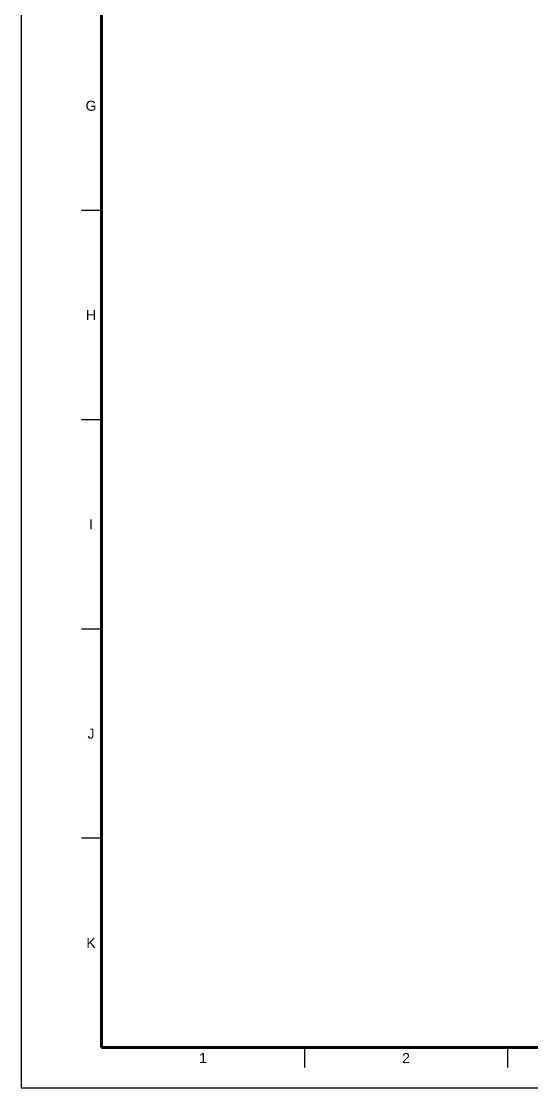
# Model space of a CAD drawing. Header units: millimetres. Extents: x 0 to 841, y 0 to 594.
# Drawn here: x 0 to 127.4, y 0 to 265.9 of the extents above; entities that cross this region are included whole.
import ezdxf
from ezdxf.enums import TextEntityAlignment as Align

# ---------------------------------------------------------------- set-up
doc = ezdxf.new("R2010")
doc.units = ezdxf.units.MM
for name, color, linetype, lineweight in [('FINA', 7, 'CONTINUOUS', 25), ('MARCO', 7, 'CONTINUOUS', 70), ('TXT', 7, 'CONTINUOUS', 25)]:
    doc.layers.add(name, color=color, linetype=linetype, lineweight=lineweight)
doc.styles.add('STD', font='LiberationSans-Regular.ttf')

msp = doc.modelspace()

# ---------------------------------------------------------------- linework, layer by layer
at = {"layer": 'FINA'}
for p, q in [((20, 218.73), (15, 218.73)), ((20, 166.55), (15, 166.55)), ((20, 114.36), (15, 114.36)), ((20, 62.18), (15, 62.18)), ((70.69, 10), (70.69, 5)), ((121.38, 10), (121.38, 5))]:
    msp.add_line(p, q, dxfattribs=at)
msp.add_lwpolyline([(0, 0), (841, 0), (841, 594), (0, 594)], close=True, dxfattribs=at)
at = {"layer": 'MARCO'}
msp.add_lwpolyline([(20, 10), (831, 10), (831, 584), (20, 584)], close=True, dxfattribs=at)

# ---------------------------------------------------------------- texts
at = {"layer": 'TXT', "style": 'STD'}
for s, p in [('G', (17.4, 244.82)), ('H', (17.4, 192.64)), ('I', (17.4, 140.45)), ('J', (17.4, 88.27)), ('K', (17.4, 36.09)), ('1', (45.34, 7.4)), ('2', (96.03, 7.4))]:
    msp.add_text(s, height=2.5, dxfattribs=at).set_placement(p, align=Align.MIDDLE_CENTER)

doc.saveas('drawing.dxf')
